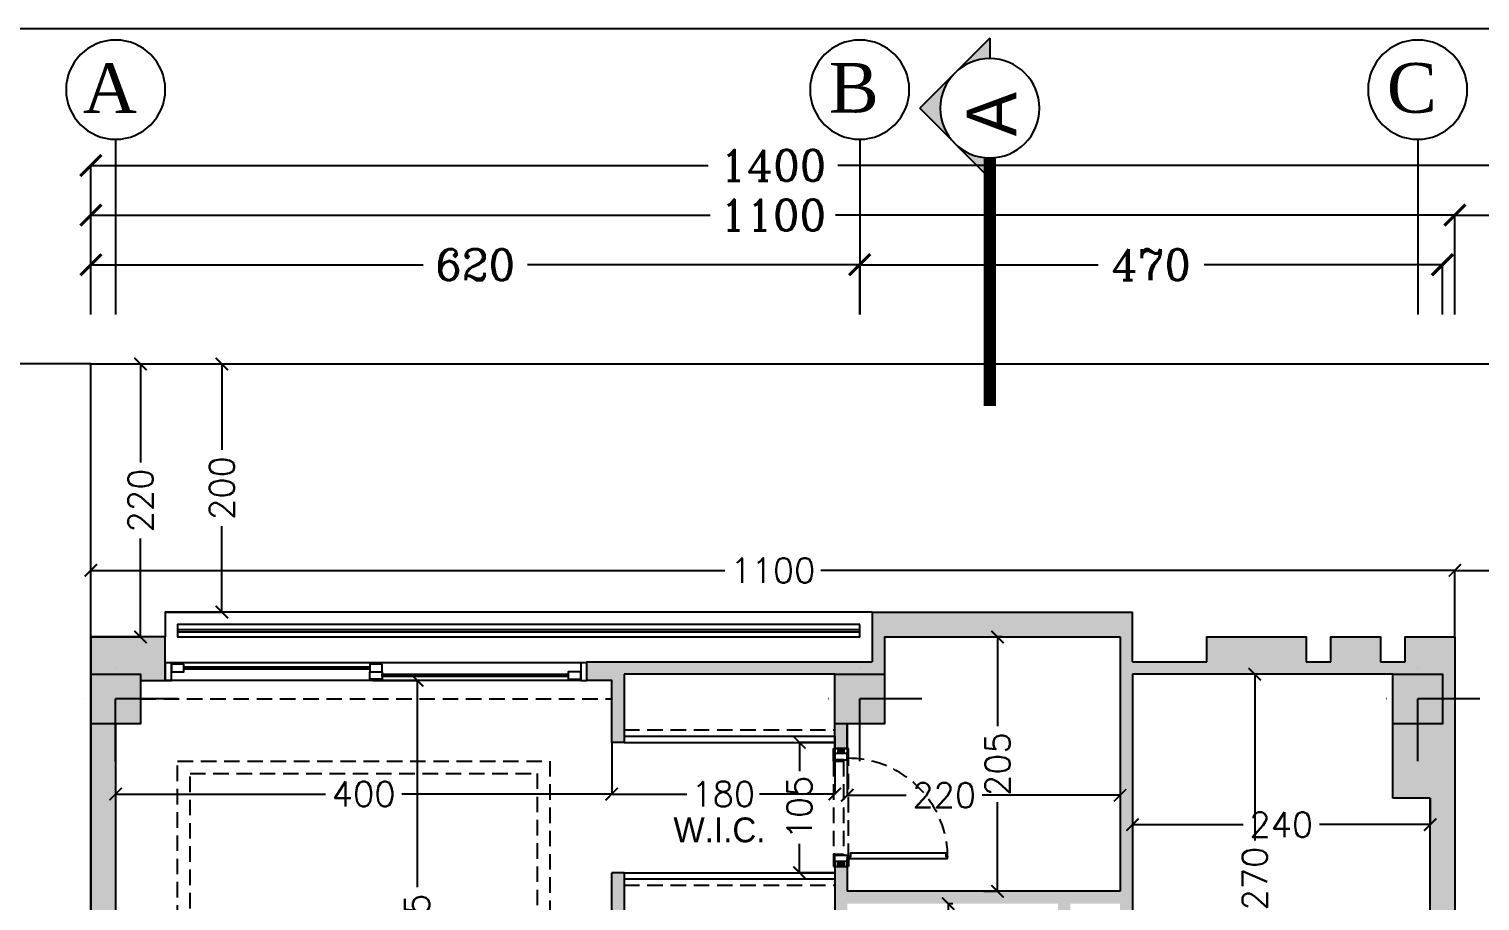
# Model space of a CAD drawing. Header units: millimetres. Extents: x 118878 to 201916, y 10986 to 20993.
# Drawn here: x 195731 to 196901, y 17760 to 18463 of the extents above; entities that cross this region are included whole.
import ezdxf
from ezdxf.enums import TextEntityAlignment as Align

# ---------------------------------------------------------------- set-up
doc = ezdxf.new("R2010")
doc.units = ezdxf.units.MM
doc.header["$LTSCALE"] = 100
doc.linetypes.add('DASHDOT', pattern=[1, 0.5, -0.25, 0, -0.25])
doc.linetypes.add('HIDDEN2', pattern=[0.1875, 0.125, -0.0625])
for name, color, linetype in [('0-handrail', 135, 'Continuous'), ('0-WIN', 187, 'Continuous'), ('1', 1, 'Continuous'), ('2', 2, 'Continuous'), ('3', 3, 'Continuous'), ('7', 7, 'Continuous'), ('8', 8, 'HIDDEN2'), ('9', 11, 'Continuous'), ('AX', 1, 'Continuous'), ('bou', 4, 'Continuous'), ('DIM', 7, 'Continuous'), ('DOOR', 2, 'Continuous'), ('K', 9, 'HIDDEN2'), ('text', 201, 'Continuous'), ('TOOLS', 1, 'Continuous')]:
    doc.layers.add(name, color=color, linetype=linetype)
doc.styles.add('1', font='romans.shx')
doc.styles.add('2222', font='seguibli.ttf', dxfattribs={"height": 0.5})
doc.styles.add('ROMANC', font='ROMANC.SHX')
doc.styles.add('SANSSERIFBOLDOBLIQUE', font='romantic.ttf', dxfattribs={"height": 0.5})
doc.styles.add('SHEET', font='andlso.ttf')
doc.dimstyles.new('1', dxfattribs={"dimtxt": 25, "dimasz": 17, "dimexe": 0, "dimexo": 0, "dimgap": 10, "dimtad": 0, "dimdec": 0, "dimzin": 0, "dimdsep": 46, "dimtxsty": 'ROMANC', "dimblk": 'ARCHTICK', "dimcen": 0, "dimclrd": 1, "dimclre": 1, "dimclrt": 3, "dimadec": 0, "dimazin": 0, "dimtfac": 1, "dimtdec": 0, "dimtofl": 0, "dimtmove": 2, "dimatfit": 3, "dimldrblk": 'ARCHTICK', "dimfxl": 1, "dimtolj": 1, "dimtzin": 0, "dimarcsym": 0})
doc.dimstyles.new('100', dxfattribs={"dimtxt": 20, "dimasz": 10, "dimexe": 0, "dimexo": 0, "dimgap": 5, "dimtad": 0, "dimdec": 0, "dimzin": 0, "dimdsep": 46, "dimtxsty": '1', "dimblk": 'ARCHTICK', "dimcen": 0, "dimclrd": 8, "dimclre": 8, "dimclrt": 2, "dimadec": 0, "dimazin": 0, "dimtfac": 1, "dimtdec": 0, "dimtofl": 0, "dimtmove": 2, "dimatfit": 3, "dimldrblk": 'ARCHTICK', "dimfxl": 1, "dimtolj": 1, "dimtzin": 0, "dimarcsym": 0})

# ---------------------------------------------------------------- blocks, each defined once
blk = doc.blocks.new('D-WC-1')
at = {"layer": 'DOOR', "color": 1}
for p, q in [((-4, 7.5), (-1, 2.5)), ((-4, 2.5), (-1, 7.5)), ((91, 7.5), (88, 2.5)), ((91, 2.5), (88, 7.5))]:
    blk.add_line(p, q, dxfattribs=at)
at = {"layer": 'DOOR', "color": 8, "linetype": 'HIDDEN2'}
for p, q in [((81, 11), (6, 11)), ((81, 3), (6, 3)), ((2, -1), (85, -1))]:
    blk.add_line(p, q, dxfattribs=at)
at = {"layer": 'DOOR', "color": 1}
for points in [[(-4, 11), (-4, 10), (6, 10), (6, 11)], [(-4, 7.5), (-1, 7.5), (-1, 2.5), (-4, 2.5)], [(6, 3), (5, 3), (5, 10), (6, 10)], [(91, 11), (91, 10), (81, 10), (81, 11)], [(81, 3), (82, 3), (82, 10), (81, 10)], [(91, -1), (91, 0), (85, 0), (85, -1)], [(91, 7.5), (88, 7.5), (88, 2.5), (91, 2.5)], [(-4, -1), (-4, 0), (2, 0), (2, -1)]]:
    blk.add_lwpolyline(points, close=True, dxfattribs=at)
at = {"layer": 'DOOR'}
for points in [[(-4, 0), (0, 0), (0, 10), (-4, 10)], [(91, 0), (87, 0), (87, 10), (91, 10)]]:
    blk.add_lwpolyline(points, close=True, dxfattribs=at)
at = {"layer": 'DOOR', "color": 3}
for points in [[(5, 0), (0, 0), (0, 10), (5, 10)], [(82, 0), (87, 0), (87, 10), (82, 10)], [(2.3, -1.5), (2.3, -80.9), (3.8, -80.9), (3.8, -79.7), (6.8, -79.7), (6.8, -2.7), (3.8, -2.7), (3.8, -1.5)]]:
    blk.add_lwpolyline(points, close=True, dxfattribs=at)
at = {"layer": 'DOOR', "color": 1}
blk.add_circle((3, -0.8), 0.75, dxfattribs=at)
at = {"layer": 'DOOR', "color": 1, "linetype": 'HIDDEN2'}
blk.add_arc((3, -0.8), 80.2, 270.4516, 359.5484, dxfattribs=at)
blk = doc.blocks.new('C1')
at = {"layer": 'AX'}
blk.add_line((0, 100), (0, 0), dxfattribs=at)
blk.add_circle((0, 128.35), 28.35, dxfattribs=at)
blk = doc.blocks.new('_ArchTick')
at = {"color": 0, "linetype": 'ByBlock', "const_width": 0.15}
blk.add_lwpolyline([(-0.5, -0.5), (0.5, 0.5)], dxfattribs=at)
blk = doc.blocks.new('*D245')
at = {"layer": 'AX', "color": 1, "linetype": 'Continuous', "lineweight": -2, "transparency": 16777216}
for p, q in [((0, 290), (0, 330)), ((0, 330), (267.9, 330)), ((620, 330), (352.1, 330)), ((620, 290), (620, 330))]:
    blk.add_line(p, q, dxfattribs=at)
at = {"layer": 'Defpoints', "color": 0, "transparency": 16777216}
for p in [(620, 330), (0, 290), (620, 290)]:
    blk.add_point(p, dxfattribs=at)
at = {"layer": 'AX', "color": 1, "lineweight": -2, "transparency": 16777216, "xscale": 17, "yscale": 17, "zscale": 17, "rotation": 180}
blk.add_blockref('_ArchTick', (0, 330), dxfattribs=at)
at = {"layer": 'AX', "color": 1, "lineweight": -2, "transparency": 16777216, "xscale": 17, "yscale": 17, "zscale": 17}
blk.add_blockref('_ArchTick', (620, 330), dxfattribs=at)
at = {"layer": 'AX', "color": 3, "transparency": 16777216, "insert": (310, 330), "char_height": 25, "attachment_point": 5, "style": 'ROMANC'}
blk.add_mtext('\\A1;620', dxfattribs=at)
blk = doc.blocks.new('*D246')
at = {"layer": 'AX', "color": 1, "linetype": 'Continuous', "lineweight": -2, "transparency": 16777216}
for p, q in [((620, 290), (620, 330)), ((620, 330), (812.3, 330)), ((1090, 330), (897.7, 330)), ((1090, 290), (1090, 330))]:
    blk.add_line(p, q, dxfattribs=at)
at = {"layer": 'Defpoints', "color": 0, "transparency": 16777216}
for p in [(1090, 330), (620, 290), (1090, 290)]:
    blk.add_point(p, dxfattribs=at)
at = {"layer": 'AX', "color": 1, "lineweight": -2, "transparency": 16777216, "xscale": 17, "yscale": 17, "zscale": 17, "rotation": 180}
blk.add_blockref('_ArchTick', (620, 330), dxfattribs=at)
at = {"layer": 'AX', "color": 1, "lineweight": -2, "transparency": 16777216, "xscale": 17, "yscale": 17, "zscale": 17}
blk.add_blockref('_ArchTick', (1090, 330), dxfattribs=at)
at = {"layer": 'AX', "color": 3, "transparency": 16777216, "insert": (855, 330), "char_height": 25, "attachment_point": 5, "style": 'ROMANC'}
blk.add_mtext('\\A1;470', dxfattribs=at)
blk = doc.blocks.new('col40x40')
at = {"layer": 'AX'}
h = blk.add_hatch(color=252, dxfattribs=at)
h.dxf.hatch_style = 1
h.paths.add_polyline_path([(-20, -20), (20, -20), (20, 20), (-20, 20)])
at = {"layer": 'AX', "linetype": 'DASHDOT'}
for p, q in [((0, 50), (0, -50)), ((50, 0), (-50, 0))]:
    blk.add_line(p, q, dxfattribs=at)
at = {"layer": 'AX', "color": 7}
blk.add_lwpolyline([(-20, -20), (20, -20), (20, 20), (-20, 20)], close=True, dxfattribs=at)
blk = doc.blocks.new('ax-t1')
at = {"xscale": -1}
for p in [(30, -260), (480, -260), (1080, -260), (30, -980), (480, -980), (1080, -980), (30, -1350), (480, -1350), (1080, -1350)]:
    blk.add_blockref('col40x40', p, dxfattribs=at)
blk = doc.blocks.new('*D247')
at = {"layer": 'AX', "color": 1, "linetype": 'Continuous', "lineweight": -2, "transparency": 16777216}
for p, q in [((0, 290), (0, 370)), ((0, 370), (499.5, 370)), ((1100, 370), (600.5, 370)), ((1100, 290), (1100, 370))]:
    blk.add_line(p, q, dxfattribs=at)
at = {"layer": 'Defpoints', "color": 0, "transparency": 16777216}
for p in [(0, 370), (0, 290), (1100, 290)]:
    blk.add_point(p, dxfattribs=at)
at = {"layer": 'AX', "color": 1, "lineweight": -2, "transparency": 16777216, "xscale": 17, "yscale": 17, "zscale": 17, "rotation": 180}
blk.add_blockref('_ArchTick', (0, 370), dxfattribs=at)
at = {"layer": 'AX', "color": 1, "lineweight": -2, "transparency": 16777216, "xscale": 17, "yscale": 17, "zscale": 17}
blk.add_blockref('_ArchTick', (1100, 370), dxfattribs=at)
at = {"layer": 'AX', "color": 3, "transparency": 16777216, "insert": (550, 370), "char_height": 25, "attachment_point": 5, "style": 'ROMANC'}
blk.add_mtext('\\A1;1100', dxfattribs=at)
blk = doc.blocks.new('*D253')
at = {"layer": 'AX', "color": 1, "linetype": 'Continuous', "lineweight": -2, "transparency": 16777216}
for p, q in [((0, 290), (0, 410)), ((0, 410), (497.9, 410)), ((1400, 410), (602.4, 410)), ((1400, 290), (1400, 410))]:
    blk.add_line(p, q, dxfattribs=at)
at = {"layer": 'Defpoints', "color": 0, "transparency": 16777216}
for p in [(1400, 410), (0, 290), (1400, 290)]:
    blk.add_point(p, dxfattribs=at)
at = {"layer": 'AX', "color": 1, "lineweight": -2, "transparency": 16777216, "xscale": 17, "yscale": 17, "zscale": 17, "rotation": 180}
blk.add_blockref('_ArchTick', (0, 410), dxfattribs=at)
at = {"layer": 'AX', "color": 1, "lineweight": -2, "transparency": 16777216, "xscale": 17, "yscale": 17, "zscale": 17}
blk.add_blockref('_ArchTick', (1400, 410), dxfattribs=at)
at = {"layer": 'AX', "color": 3, "transparency": 16777216, "insert": (550.2, 410), "char_height": 25, "attachment_point": 5, "style": 'ROMANC'}
blk.add_mtext('\\A1;1400', dxfattribs=at)
blk = doc.blocks.new('*D241')
at = {"layer": 'AX', "color": 1, "linetype": 'Continuous', "lineweight": -2, "transparency": 16777216}
for p, q in [((1100, 290), (1100, 370)), ((1100, 370), (1207.9, 370)), ((1400, 370), (1292.1, 370)), ((1400, 290), (1400, 370))]:
    blk.add_line(p, q, dxfattribs=at)
at = {"layer": 'Defpoints', "color": 0, "transparency": 16777216}
for p in [(1400, 370), (1100, 290), (1400, 290)]:
    blk.add_point(p, dxfattribs=at)
at = {"layer": 'AX', "color": 1, "lineweight": -2, "transparency": 16777216, "xscale": 17, "yscale": 17, "zscale": 17, "rotation": 180}
blk.add_blockref('_ArchTick', (1100, 370), dxfattribs=at)
at = {"layer": 'AX', "color": 1, "lineweight": -2, "transparency": 16777216, "xscale": 17, "yscale": 17, "zscale": 17}
blk.add_blockref('_ArchTick', (1400, 370), dxfattribs=at)
at = {"layer": 'AX', "color": 3, "transparency": 16777216, "insert": (1250, 370), "char_height": 25, "attachment_point": 5, "style": 'ROMANC'}
blk.add_mtext('\\A1;300', dxfattribs=at)
blk = doc.blocks.new('win-plan-11')
at = {"layer": '0-WIN'}
for p, q in [((-30, 14), (-365, 14)), ((-30, 0), (-360, 0))]:
    blk.add_line(p, q, dxfattribs=at)
for points in [[(-360, 0), (-365, 0), (-365, 14), (-360, 14)], [(-200, 7), (-190, 7), (-190, 13), (-200, 13)], [(-30, 7), (-40, 7), (-40, 13), (-30, 13)], [(-25, 0), (-30, 0), (-30, 14), (-25, 14)], [(-350, 1), (-360, 1), (-360, 7), (-350, 7)], [(-350, 3), (-200, 3), (-200, 5), (-350, 5)], [(-190, 1), (-200, 1), (-200, 7), (-190, 7)], [(-190, 9), (-40, 9), (-40, 11), (-190, 11)]]:
    blk.add_lwpolyline(points, close=True, dxfattribs=at)
blk = doc.blocks.new('SEC-SSS1')
at = {"layer": 'TOOLS'}
h = blk.add_hatch(color=3, dxfattribs=at)
h.dxf.hatch_style = 1
h.paths.add_polyline_path([(56.6, -56.6), (28.3, -28.3, -0.198912), (40, -56.6, -0.198912), (28.3, -84.9)])
h.paths.add_polyline_path([(28.3, -84.9, -0.198912), (0, -96.6), (0, -113.1)])
h.paths.add_polyline_path([(0, 0), (0, -16.6, -0.198912), (28.3, -28.3)])
at = {"layer": 'TOOLS', "color": 3}
for p, q in [((0, 0), (0, -16.6)), ((0, 0), (56.6, -56.6)), ((0, -113.1), (56.6, -56.6))]:
    blk.add_line(p, q, dxfattribs=at)
at = {"layer": 'TOOLS', "color": 3, "linetype": 'DASHDOT', "const_width": 10}
blk.add_lwpolyline([(0, -96.6), (0, -296.6)], dxfattribs=at)
at = {"layer": 'TOOLS', "color": 3}
blk.add_circle((0, -56.6), 40, dxfattribs=at)
blk = doc.blocks.new('SEC-S-N-1')
at = {"layer": '3', "xscale": -1}
blk.add_blockref('SEC-SSS1', (725, 262.7), dxfattribs=at)
at = {"layer": 'TOOLS', "style": '2222'}
blk.add_text('A', height=40, rotation=90, dxfattribs=at).set_placement((726.4, 201.4), align=Align.MIDDLE)
blk = doc.blocks.new('*D225')
at = {"layer": 'Defpoints', "color": 0, "transparency": 16777216}
for p in [(195781, 18193), (195841, 17993), (195886.7, 17993)]:
    blk.add_point(p, dxfattribs=at)
at = {"layer": 'DIM', "color": 8, "lineweight": -2, "transparency": 16777216}
for p, q in [((195781, 18193), (195886.7, 18193)), ((195886.7, 18193), (195886.7, 18123.7)), ((195886.7, 17993), (195886.7, 18062.3)), ((195841, 17993), (195886.7, 17993))]:
    blk.add_line(p, q, dxfattribs=at)
at = {"layer": 'DIM', "color": 8, "lineweight": -2, "transparency": 16777216, "xscale": 10, "yscale": 10, "zscale": 10}
for p, rotation in [((195886.7, 18193), 90), ((195886.7, 17993), 270)]:
    blk.add_blockref('_ArchTick', p, dxfattribs=dict(at, rotation=rotation))
at = {"layer": 'DIM', "color": 2, "transparency": 16777216, "insert": (195886.7, 18093), "char_height": 20, "attachment_point": 5, "rotation": 90, "style": '1'}
blk.add_mtext('\\A1;200', dxfattribs=at)
blk = doc.blocks.new('*D226')
at = {"layer": 'Defpoints', "color": 0, "transparency": 16777216}
for p in [(195781, 18193), (195781, 17973), (195821.1, 17973)]:
    blk.add_point(p, dxfattribs=at)
at = {"layer": 'DIM', "color": 8, "lineweight": -2, "transparency": 16777216}
for p, q in [((195781, 18193), (195821.1, 18193)), ((195821.1, 18193), (195821.1, 18113.7)), ((195821.1, 17973), (195821.1, 18052.3)), ((195781, 17973), (195821.1, 17973))]:
    blk.add_line(p, q, dxfattribs=at)
at = {"layer": 'DIM', "color": 8, "lineweight": -2, "transparency": 16777216, "xscale": 10, "yscale": 10, "zscale": 10}
for p, rotation in [((195821.1, 18193), 90), ((195821.1, 17973), 270)]:
    blk.add_blockref('_ArchTick', p, dxfattribs=dict(at, rotation=rotation))
at = {"layer": 'DIM', "color": 2, "transparency": 16777216, "insert": (195821.1, 18083), "char_height": 20, "attachment_point": 5, "rotation": 90, "style": '1'}
blk.add_mtext('\\A1;220', dxfattribs=at)
blk = doc.blocks.new('*D195')
at = {"layer": 'Defpoints', "color": 0, "transparency": 16777216}
for p in [(196881, 18026.6), (195781, 17973), (196881, 17973)]:
    blk.add_point(p, dxfattribs=at)
at = {"layer": 'DIM', "color": 8, "lineweight": -2, "transparency": 16777216}
for p, q in [((195781, 17973), (195781, 18026.6)), ((195781, 18026.6), (196292.2, 18026.6)), ((196881, 18026.6), (196369.8, 18026.6)), ((196881, 17973), (196881, 18026.6))]:
    blk.add_line(p, q, dxfattribs=at)
at = {"layer": 'DIM', "color": 8, "lineweight": -2, "transparency": 16777216, "xscale": 10, "yscale": 10, "zscale": 10, "rotation": 180}
blk.add_blockref('_ArchTick', (195781, 18026.6), dxfattribs=at)
at = {"layer": 'DIM', "color": 8, "lineweight": -2, "transparency": 16777216, "xscale": 10, "yscale": 10, "zscale": 10}
blk.add_blockref('_ArchTick', (196881, 18026.6), dxfattribs=at)
at = {"layer": 'DIM', "color": 2, "transparency": 16777216, "insert": (196331, 18026.6), "char_height": 20, "attachment_point": 5, "style": '1'}
blk.add_mtext('\\A1;1100', dxfattribs=at)
blk = doc.blocks.new('*D146')
at = {"layer": 'Defpoints', "color": 0, "transparency": 16777216}
for p in [(196008.5, 17938), (196044.1, 17938), (196001, 17543)]:
    blk.add_point(p, dxfattribs=at)
at = {"layer": 'DIM', "color": 8, "lineweight": -2, "transparency": 16777216}
for p, q in [((196008.5, 17938), (196044.1, 17938)), ((196044.1, 17938), (196044.1, 17771.2)), ((196044.1, 17543), (196044.1, 17709.8)), ((196001, 17543), (196044.1, 17543))]:
    blk.add_line(p, q, dxfattribs=at)
at = {"layer": 'DIM', "color": 8, "lineweight": -2, "transparency": 16777216, "xscale": 10, "yscale": 10, "zscale": 10}
for p, rotation in [((196044.1, 17938), 90), ((196044.1, 17543), 270)]:
    blk.add_blockref('_ArchTick', p, dxfattribs=dict(at, rotation=rotation))
at = {"layer": 'DIM', "color": 2, "transparency": 16777216, "insert": (196044.1, 17740.5), "char_height": 20, "attachment_point": 5, "rotation": 90, "style": '1'}
blk.add_mtext('\\A1;395', dxfattribs=at)
blk = doc.blocks.new('*D147')
at = {"layer": 'Defpoints', "color": 0, "transparency": 16777216}
for p in [(195801, 17903), (196201, 17888), (196201, 17846.4)]:
    blk.add_point(p, dxfattribs=at)
at = {"layer": 'DIM', "color": 8, "lineweight": -2, "transparency": 16777216}
for p, q in [((195801, 17903), (195801, 17846.4)), ((196201, 17888), (196201, 17846.4)), ((195801, 17846.4), (195970.3, 17846.4)), ((196201, 17846.4), (196031.7, 17846.4))]:
    blk.add_line(p, q, dxfattribs=at)
at = {"layer": 'DIM', "color": 8, "lineweight": -2, "transparency": 16777216, "xscale": 10, "yscale": 10, "zscale": 10, "rotation": 180}
blk.add_blockref('_ArchTick', (195801, 17846.4), dxfattribs=at)
at = {"layer": 'DIM', "color": 8, "lineweight": -2, "transparency": 16777216, "xscale": 10, "yscale": 10, "zscale": 10}
blk.add_blockref('_ArchTick', (196201, 17846.4), dxfattribs=at)
at = {"layer": 'DIM', "color": 2, "transparency": 16777216, "insert": (196001, 17846.4), "char_height": 20, "attachment_point": 5, "style": '1'}
blk.add_mtext('\\A1;400', dxfattribs=at)
blk = doc.blocks.new('*D192')
at = {"layer": 'Defpoints', "color": 0, "transparency": 16777216}
for p in [(196381, 17893), (196201, 17888), (196381, 17846.4)]:
    blk.add_point(p, dxfattribs=at)
at = {"layer": 'DIM', "color": 8, "lineweight": -2, "transparency": 16777216}
for p, q in [((196381, 17893), (196381, 17846.4)), ((196201, 17888), (196201, 17846.4)), ((196201, 17846.4), (196261.7, 17846.4)), ((196381, 17846.4), (196320.3, 17846.4))]:
    blk.add_line(p, q, dxfattribs=at)
at = {"layer": 'DIM', "color": 8, "lineweight": -2, "transparency": 16777216, "xscale": 10, "yscale": 10, "zscale": 10, "rotation": 180}
blk.add_blockref('_ArchTick', (196201, 17846.4), dxfattribs=at)
at = {"layer": 'DIM', "color": 8, "lineweight": -2, "transparency": 16777216, "xscale": 10, "yscale": 10, "zscale": 10}
blk.add_blockref('_ArchTick', (196381, 17846.4), dxfattribs=at)
at = {"layer": 'DIM', "color": 2, "transparency": 16777216, "insert": (196291, 17846.4), "char_height": 20, "attachment_point": 5, "style": '1'}
blk.add_mtext('\\A1;180', dxfattribs=at)
blk = doc.blocks.new('*D193')
at = {"layer": 'Defpoints', "color": 0, "transparency": 16777216}
for p in [(196391, 17903), (196611, 17863), (196611, 17845.4)]:
    blk.add_point(p, dxfattribs=at)
at = {"layer": 'DIM', "color": 8, "lineweight": -2, "transparency": 16777216}
for p, q in [((196391, 17903), (196391, 17845.4)), ((196611, 17863), (196611, 17845.4)), ((196391, 17845.4), (196438.5, 17845.4)), ((196611, 17845.4), (196499.9, 17845.4))]:
    blk.add_line(p, q, dxfattribs=at)
at = {"layer": 'DIM', "color": 8, "lineweight": -2, "transparency": 16777216, "xscale": 10, "yscale": 10, "zscale": 10, "rotation": 180}
blk.add_blockref('_ArchTick', (196391, 17845.4), dxfattribs=at)
at = {"layer": 'DIM', "color": 8, "lineweight": -2, "transparency": 16777216, "xscale": 10, "yscale": 10, "zscale": 10}
blk.add_blockref('_ArchTick', (196611, 17845.4), dxfattribs=at)
at = {"layer": 'DIM', "color": 2, "transparency": 16777216, "insert": (196469.2, 17845.4), "char_height": 20, "attachment_point": 5, "style": '1'}
blk.add_mtext('\\A1;220', dxfattribs=at)
blk = doc.blocks.new('*D194')
at = {"layer": 'Defpoints', "color": 0, "transparency": 16777216}
for p in [(196512.2, 17973), (196516, 17973), (196501, 17768)]:
    blk.add_point(p, dxfattribs=at)
at = {"layer": 'DIM', "color": 8, "lineweight": -2, "transparency": 16777216}
for p, q in [((196516, 17973), (196512.2, 17973)), ((196512.2, 17973), (196512.2, 17901.2)), ((196512.2, 17768), (196512.2, 17839.8)), ((196501, 17768), (196512.2, 17768))]:
    blk.add_line(p, q, dxfattribs=at)
at = {"layer": 'DIM', "color": 8, "lineweight": -2, "transparency": 16777216, "xscale": 10, "yscale": 10, "zscale": 10}
for p, rotation in [((196512.2, 17973), 90), ((196512.2, 17768), 270)]:
    blk.add_blockref('_ArchTick', p, dxfattribs=dict(at, rotation=rotation))
at = {"layer": 'DIM', "color": 2, "transparency": 16777216, "insert": (196512.2, 17870.5), "char_height": 20, "attachment_point": 5, "rotation": 90, "style": '1'}
blk.add_mtext('\\A1;205', dxfattribs=at)
blk = doc.blocks.new('*D187')
at = {"layer": 'Defpoints', "color": 0, "transparency": 16777216}
for p in [(196621, 17863), (196861, 17843), (196861, 17821.7)]:
    blk.add_point(p, dxfattribs=at)
at = {"layer": 'DIM', "color": 8, "lineweight": -2, "transparency": 16777216}
for p, q in [((196621, 17863), (196621, 17821.7)), ((196861, 17843), (196861, 17821.7)), ((196621, 17821.7), (196710.3, 17821.7)), ((196861, 17821.7), (196771.7, 17821.7))]:
    blk.add_line(p, q, dxfattribs=at)
at = {"layer": 'DIM', "color": 8, "lineweight": -2, "transparency": 16777216, "xscale": 10, "yscale": 10, "zscale": 10, "rotation": 180}
blk.add_blockref('_ArchTick', (196621, 17821.7), dxfattribs=at)
at = {"layer": 'DIM', "color": 8, "lineweight": -2, "transparency": 16777216, "xscale": 10, "yscale": 10, "zscale": 10}
blk.add_blockref('_ArchTick', (196861, 17821.7), dxfattribs=at)
at = {"layer": 'DIM', "color": 2, "transparency": 16777216, "insert": (196741, 17821.7), "char_height": 20, "attachment_point": 5, "style": '1'}
blk.add_mtext('\\A1;240', dxfattribs=at)
blk = doc.blocks.new('*D188')
at = {"layer": 'Defpoints', "color": 0, "transparency": 16777216}
for p in [(196731, 17943), (196719.6, 17673), (196781, 17673)]:
    blk.add_point(p, dxfattribs=at)
at = {"layer": 'DIM', "color": 8, "lineweight": -2, "transparency": 16777216}
for p, q in [((196731, 17943), (196719.6, 17943)), ((196719.6, 17943), (196719.6, 17808.9)), ((196719.6, 17673), (196719.6, 17747.5)), ((196781, 17673), (196719.6, 17673))]:
    blk.add_line(p, q, dxfattribs=at)
at = {"layer": 'DIM', "color": 8, "lineweight": -2, "transparency": 16777216, "xscale": 10, "yscale": 10, "zscale": 10}
for p, rotation in [((196719.6, 17943), 90), ((196719.6, 17673), 270)]:
    blk.add_blockref('_ArchTick', p, dxfattribs=dict(at, rotation=rotation))
at = {"layer": 'DIM', "color": 2, "transparency": 16777216, "insert": (196719.6, 17778.2), "char_height": 20, "attachment_point": 5, "rotation": 90, "style": '1'}
blk.add_mtext('\\A1;270', dxfattribs=at)
blk = doc.blocks.new('*D208')
at = {"layer": 'Defpoints', "color": 0, "transparency": 16777216}
for p in [(196352.4, 17888), (196381, 17888), (196381, 17783)]:
    blk.add_point(p, dxfattribs=at)
at = {"layer": 'DIM', "color": 8, "lineweight": -2, "transparency": 16777216}
for p, q in [((196381, 17888), (196352.4, 17888)), ((196352.4, 17888), (196352.4, 17864.8)), ((196352.4, 17783), (196352.4, 17806.2)), ((196381, 17783), (196352.4, 17783))]:
    blk.add_line(p, q, dxfattribs=at)
at = {"layer": 'DIM', "color": 8, "lineweight": -2, "transparency": 16777216, "xscale": 10, "yscale": 10, "zscale": 10}
for p, rotation in [((196352.4, 17888), 90), ((196352.4, 17783), 270)]:
    blk.add_blockref('_ArchTick', p, dxfattribs=dict(at, rotation=rotation))
at = {"layer": 'DIM', "color": 2, "transparency": 16777216, "insert": (196352.4, 17835.5), "char_height": 20, "attachment_point": 5, "rotation": 90, "style": '1'}
blk.add_mtext('\\A1;105', dxfattribs=at)
blk = doc.blocks.new('*D210')
at = {"layer": 'Defpoints', "color": 0, "transparency": 16777216}
for p in [(196476, 17758), (196472.4, 17543), (196491, 17543)]:
    blk.add_point(p, dxfattribs=at)
at = {"layer": 'DIM', "color": 8, "lineweight": -2, "transparency": 16777216}
for p, q in [((196476, 17758), (196472.4, 17758)), ((196472.4, 17758), (196472.4, 17681.2)), ((196472.4, 17543), (196472.4, 17619.8)), ((196491, 17543), (196472.4, 17543))]:
    blk.add_line(p, q, dxfattribs=at)
at = {"layer": 'DIM', "color": 8, "lineweight": -2, "transparency": 16777216, "xscale": 10, "yscale": 10, "zscale": 10}
for p, rotation in [((196472.4, 17758), 90), ((196472.4, 17543), 270)]:
    blk.add_blockref('_ArchTick', p, dxfattribs=dict(at, rotation=rotation))
at = {"layer": 'DIM', "color": 2, "transparency": 16777216, "insert": (196472.4, 17650.5), "char_height": 20, "attachment_point": 5, "rotation": 90, "style": '1'}
blk.add_mtext('\\A1;215', dxfattribs=at)
blk = doc.blocks.new('*D156')
at = {"layer": 'Defpoints', "color": 0, "transparency": 16777216}
for p in [(197181, 18193), (197181, 18026.6), (196881, 17973)]:
    blk.add_point(p, dxfattribs=at)
at = {"layer": 'DIM', "color": 8, "lineweight": -2, "transparency": 16777216}
for p, q in [((197181, 18193), (197181, 18026.6)), ((196881, 17973), (196881, 18026.6)), ((196881, 18026.6), (197000.3, 18026.6)), ((197181, 18026.6), (197061.7, 18026.6))]:
    blk.add_line(p, q, dxfattribs=at)
at = {"layer": 'DIM', "color": 8, "lineweight": -2, "transparency": 16777216, "xscale": 10, "yscale": 10, "zscale": 10, "rotation": 180}
blk.add_blockref('_ArchTick', (196881, 18026.6), dxfattribs=at)
at = {"layer": 'DIM', "color": 8, "lineweight": -2, "transparency": 16777216, "xscale": 10, "yscale": 10, "zscale": 10}
blk.add_blockref('_ArchTick', (197181, 18026.6), dxfattribs=at)
at = {"layer": 'DIM', "color": 2, "transparency": 16777216, "insert": (197031, 18026.6), "char_height": 20, "attachment_point": 5, "style": '1'}
blk.add_mtext('\\A1;300', dxfattribs=at)
blk = doc.blocks.new('AX-01')
at = {"layer": 'AX', "extrusion": (0, 0, -1), "xscale": 1.41093474426815, "yscale": 1.41093474426815, "zscale": -1.41093474426815}
for p in [(-20, 290), (-620, 290), (-1070, 290)]:
    blk.add_blockref('C1', p, dxfattribs=at)
at = {"layer": 'AX', "rotation": 180}
blk.add_blockref('ax-t1', (1100, -1370), dxfattribs=at)
at = {"layer": 'AX', "color": 3, "style": 'SANSSERIFBOLDOBLIQUE'}
for s, p in [('A', (15.3, 472.5)), ('B', (615.3, 472.5)), ('C', (1065.3, 472.5))]:
    blk.add_text(s, height=40, dxfattribs=at).set_placement(p, align=Align.MIDDLE)
at = {"layer": 'AX'}
dim = blk.add_linear_dim(base=(1400, 410), p1=(0, 290), p2=(1400, 290), dimstyle='1', override={"dimfxl": 0}, dxfattribs=at)
dim.commit()
dim.dimension.update_dxf_attribs({"geometry": '*D253', "text_midpoint": (550.2, 410), "dimtype": 160})
for base, p1, p2, picture, middle in [((0, 370), (1100, 290), (0, 290), '*D247', (550, 370)), ((1400, 370), (1100, 290), (1400, 290), '*D241', (1250, 370)), ((620, 330), (0, 290), (620, 290), '*D245', (310, 330)), ((1090, 330), (620, 290), (1090, 290), '*D246', (855, 330))]:
    dim = blk.add_linear_dim(base=base, p1=p1, p2=p2, dimstyle='1', override={"dimfxl": 0}, dxfattribs=at)
    dim.commit()
    dim.dimension.update_dxf_attribs({"geometry": picture, "text_midpoint": middle})

msp = doc.modelspace()

# ---------------------------------------------------------------- hatches: boundary and pattern name
at = {"layer": '9'}
h = msp.add_hatch(color=256, dxfattribs=at)
h.paths.add_polyline_path([(196881, 17973), (196841, 17973), (196841, 17953), (196821, 17953), (196821, 17973), (196781, 17973), (196781, 17953), (196761, 17953), (196761, 17973), (196681, 17973), (196681, 17953), (196621, 17953), (196621, 17993), (196411, 17993), (196411, 17953), (196181, 17953), (196181, 17938), (196201, 17938), (196201, 17888), (196211, 17888), (196211, 17943), (196381, 17943), (196381, 17883), (196391, 17883), (196391, 17903), (196421, 17903), (196421, 17973), (196611, 17973), (196611, 17768), (196391, 17768), (196391, 17788), (196381, 17788), (196381, 17728), (196211, 17728), (196211, 17783), (196201, 17783), (196201, 17663), (196211, 17663), (196211, 17688), (196221, 17688), (196221, 17718), (196371, 17718), (196371, 17688), (196381, 17688), (196381, 17678), (196391, 17678), (196391, 17758), (196561, 17758), (196561, 17543), (196421, 17543), (196421, 17573), (196391, 17573), (196391, 17583), (196381, 17583), (196381, 17523), (196351, 17523), (196351, 17503), (196361, 17503), (196361, 17513), (196631, 17513), (196631, 17523), (196571, 17523), (196571, 17663), (196681, 17663), (196681, 17673), (196621, 17673), (196621, 17943), (196831, 17943), (196831, 17843), (196861, 17843), (196861, 17673), (196776, 17673), (196776, 17663), (196861, 17663), (196861, 17573), (196831, 17573), (196831, 17533), (196861, 17533), (196861, 17463), (196741, 17463), (196741, 17523), (196731, 17523), (196731, 17003), (196691, 17003), (196691, 16983), (196741, 16983), (196741, 17443), (196881, 17443), (196881, 17583), (196876, 17583), (196876, 17673), (196881, 17673)])
h.paths.add_polyline_path([(196611, 17758), (196611, 17673), (196571, 17673), (196571, 17758)], flags=16)
h.paths.add_polyline_path([(196561, 17533), (196561, 17523), (196421, 17523), (196421, 17533)], flags=16)
h.paths.add_polyline_path([(196876, 16858), (196826, 16858), (196826, 16808), (196876, 16808)])
h.paths.add_polyline_path([(196426, 16858), (196381, 16858), (196381, 16808), (196426, 16808)])
h.paths.add_polyline_path([(196401, 17003), (196361, 17003), (196361, 17393), (196351, 17393), (196351, 16983), (196401, 16983)], flags=17)
h.paths.add_polyline_path([(195821, 17533), (196211, 17533), (196211, 17553), (196201, 17553), (196201, 17543), (195821, 17543), (195821, 17583), (195801, 17583), (195801, 17903), (195821, 17903), (195821, 17938), (195841, 17938), (195841, 17973), (195781, 17973), (195781, 16573), (195861, 16573), (195861, 16713), (195801, 16713), (195801, 16813), (195821, 16813), (195821, 16853), (195801, 16853), (195801, 17143), (195821, 17143)])
h.paths.add_polyline_path([(195841, 16693), (195841, 16593), (195801, 16593), (195801, 16693)], flags=16)

# ---------------------------------------------------------------- linework, layer by layer
at = {"layer": '0-handrail'}
for p, q in [((195851, 17979), (196401, 17979)), ((195851, 17977), (196401, 17977))]:
    msp.add_line(p, q, dxfattribs=at)
msp.add_lwpolyline([(196401, 17983), (195851, 17983), (195851, 17973), (196401, 17973)], close=True, dxfattribs=at)
at = {"layer": '1'}
for p, q in [((196211, 17888), (196381, 17888)), ((196211, 17783), (196381, 17783))]:
    msp.add_line(p, q, dxfattribs=at)
at = {"layer": '2'}
msp.add_lwpolyline([(196411, 17993), (195841, 17993), (195841, 17973)], dxfattribs=at)
at = {"layer": '3'}
for p, q in [((196211, 17893), (196381, 17893)), ((196211, 17778), (196381, 17778))]:
    msp.add_line(p, q, dxfattribs=at)
msp.add_lwpolyline([(194916, 15463), (197916, 15463), (197916, 18463), (194916, 18463)], close=True, dxfattribs=at)
at = {"layer": '7'}
for p, q in [((196411, 17993), (196621, 17993)), ((196411, 17993), (196411, 17953)), ((196621, 17953), (196621, 17993)), ((195781, 17973), (195781, 16573)), ((196421, 17973), (196611, 17973)), ((196421, 17973), (196421, 17903)), ((196611, 17973), (196611, 17768)), ((196621, 17953), (196681, 17953)), ((196761, 17953), (196781, 17953)), ((196821, 17953), (196841, 17953)), ((195821, 17938), (195821, 17903)), ((196211, 17943), (196211, 17888)), ((196381, 17943), (196211, 17943)), ((196381, 17883), (196381, 17943)), ((196621, 17943), (196621, 17673)), ((196831, 17943), (196621, 17943)), ((196831, 17843), (196831, 17943)), ((195821, 17903), (195801, 17903)), ((195801, 17903), (195801, 17583)), ((196391, 17883), (196391, 17903)), ((196421, 17903), (196391, 17903)), ((196211, 17888), (196201, 17888)), ((196391, 17883), (196381, 17883)), ((196381, 17883), (196391, 17883)), ((196861, 17843), (196831, 17843)), ((196861, 17673), (196861, 17843)), ((196381, 17788), (196391, 17788)), ((196381, 17788), (196381, 17728)), ((196391, 17788), (196391, 17768)), ((196201, 17663), (196201, 17783)), ((196211, 17783), (196201, 17783)), ((196211, 17783), (196211, 17728)), ((196611, 17768), (196391, 17768))]:
    msp.add_line(p, q, dxfattribs=at)
for points in [[(197481, 17593), (197181, 17593), (197181, 15493), (195781, 15493), (195781, 18193), (195351, 18193)], [(195821, 17938), (195841, 17938), (195841, 17973), (195781, 17973)], [(196681, 17953), (196681, 17973), (196761, 17973), (196761, 17953)], [(196781, 17953), (196781, 17973), (196821, 17973), (196821, 17953)], [(196841, 17953), (196841, 17973), (196881, 17973), (196881, 17673)], [(196201, 17888), (196201, 17938), (196181, 17938), (196181, 17953), (196411, 17953)]]:
    msp.add_lwpolyline(points, dxfattribs=at)
at = {"layer": '8'}
for p, q in [((196211, 17898), (196381, 17898)), ((196211, 17773), (196381, 17773))]:
    msp.add_line(p, q, dxfattribs=at)
at = {"layer": 'bou', "color": 1}
msp.add_lwpolyline([(195781, 18193), (197181, 18193), (197181, 15493), (195781, 15493)], close=True, dxfattribs=at)
at = {"layer": 'K'}
msp.add_line((195821, 17923), (196201, 17923), dxfattribs=at)
for points in [[(196151, 17613), (195851, 17613), (195851, 17873), (196151, 17873)], [(196141, 17623), (195861, 17623), (195861, 17863), (196141, 17863)]]:
    msp.add_lwpolyline(points, close=True, dxfattribs=at)

# ---------------------------------------------------------------- block references
at = {"rotation": 90}
msp.add_blockref('D-WC-1', (196391, 17792), dxfattribs=at)
at = {"layer": '2'}
msp.add_blockref('AX-01', (195781, 17943), dxfattribs=at)
at = {"layer": '2', "xscale": -1, "rotation": 180}
msp.add_blockref('win-plan-11', (196206, 17952), dxfattribs=at)
at = {"layer": '3'}
msp.add_blockref('SEC-S-N-1', (195781, 18193), dxfattribs=at)

# ---------------------------------------------------------------- texts
at = {"layer": 'text', "style": 'SHEET'}
msp.add_text('W.I.C.', height=20, dxfattribs=at).set_placement((196250.8, 17807.5))

# ---------------------------------------------------------------- dimensions: what is measured, and where the dimension line sits
at = {"layer": 'DIM'}
for base, p1, p2, picture, middle in [((195886.7, 17993), (195781, 18193), (195841, 17993), '*D225', (195886.7, 18093)), ((195821.1, 17973), (195781, 18193), (195781, 17973), '*D226', (195821.1, 18083)), ((196512.2, 17973), (196501, 17768), (196516, 17973), '*D194', (196512.2, 17870.5)), ((196044.1, 17938), (196001, 17543), (196008.5, 17938), '*D146', (196044.1, 17740.5)), ((196352.4, 17888), (196381, 17783), (196381, 17888), '*D208', (196352.4, 17835.5)), ((196472.4, 17543), (196476, 17758), (196491, 17543), '*D210', (196472.4, 17650.5))]:
    dim = msp.add_linear_dim(base=base, p1=p1, p2=p2, angle=90, dimstyle='100', dxfattribs=at)
    dim.commit()
    dim.dimension.update_dxf_attribs({"geometry": picture, "text_midpoint": middle})
for base, p1, p2, picture, middle in [((197181, 18026.6), (196881, 17973), (197181, 18193), '*D156', (197031, 18026.6)), ((196881, 18026.6), (195781, 17973), (196881, 17973), '*D195', (196331, 18026.6)), ((196201, 17846.4), (195801, 17903), (196201, 17888), '*D147', (196001, 17846.4)), ((196381, 17846.4), (196201, 17888), (196381, 17893), '*D192', (196291, 17846.4)), ((196861, 17821.7), (196621, 17863), (196861, 17843), '*D187', (196741, 17821.7))]:
    dim = msp.add_linear_dim(base=base, p1=p1, p2=p2, dimstyle='100', dxfattribs=at)
    dim.commit()
    dim.dimension.update_dxf_attribs({"geometry": picture, "text_midpoint": middle})
dim = msp.add_linear_dim(base=(196719.6, 17673), p1=(196731, 17943), p2=(196781, 17673), angle=90, dimstyle='100', dxfattribs=at)
dim.commit()
dim.dimension.update_dxf_attribs({"geometry": '*D188', "text_midpoint": (196719.6, 17778.2), "dimtype": 160})
dim = msp.add_linear_dim(base=(196611, 17845.4), p1=(196391, 17903), p2=(196611, 17863), dimstyle='100', dxfattribs=at)
dim.commit()
dim.dimension.update_dxf_attribs({"geometry": '*D193', "text_midpoint": (196469.2, 17845.4), "dimtype": 160})

doc.saveas('drawing.dxf')
